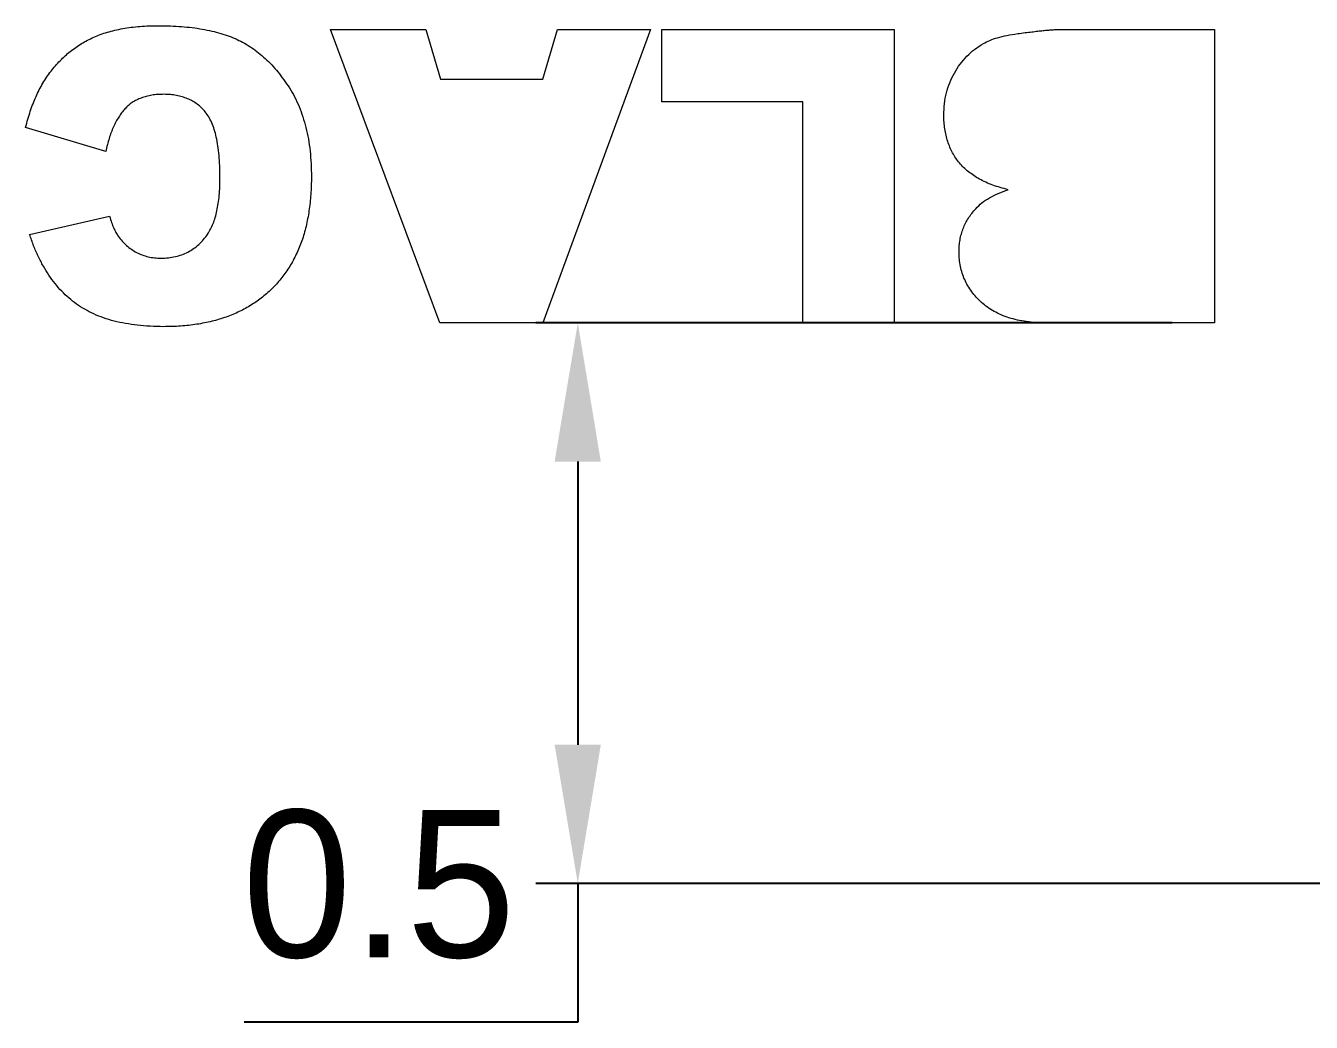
# Model space of a CAD drawing. Header units: inches. Extents: x -9 to 9, y -9.9 to 12.5.
# Drawn here: x 0.558 to 1.762, y 8.87 to 9.803 of the extents above; entities that cross this region are included whole.
import ezdxf

# ---------------------------------------------------------------- set-up
doc = ezdxf.new("R2010")
doc.units = ezdxf.units.IN
doc.header["$MEASUREMENT"] = 0
doc.header["$PDSIZE"] = -1
doc.dimstyles.get("Standard").update_dxf_attribs({"dimtxt": 0.18, "dimasz": 0.18, "dimexe": 0.18, "dimexo": 0.0625, "dimgap": 0.09, "dimtad": 0, "dimtih": 1, "dimtoh": 1, "dimdec": 4, "dimzin": 0, "dimdsep": 46, "dimtxsty": 'Standard', "dimcen": 0.09, "dimadec": 0, "dimazin": 0, "dimtfac": 1, "dimtdec": 4, "dimtofl": 0, "dimtmove": 0, "dimatfit": 3, "dimfxl": 0, "dimtolj": 1, "dimtzin": 0, "dimarcsym": 0})

# ---------------------------------------------------------------- blocks, each defined once
blk = doc.blocks.new('*D4')
at = {"color": 0, "lineweight": -2}
for p, q in [((1.6321, 9.5251), (1.0358, 9.5251)), ((1.0752, 9.3951), (1.0752, 9.13)), ((4.1606, 9), (1.0358, 9)), ((1.0752, 9), (1.0752, 8.87)), ((1.0752, 8.87), (0.7626, 8.87))]:
    blk.add_line(p, q, dxfattribs=at)
at = {"color": 0}
for points in [[(1.0535, 9.3951), (1.0968, 9.3951), (1.0752, 9.5251)], [(1.0535, 9.13), (1.0968, 9.13), (1.0752, 9)]]:
    blk.add_solid(points, dxfattribs=at)
at = {"layer": 'Defpoints', "color": 0}
for p in [(1.6715, 9.5251), (1.0752, 9), (4.2, 9)]:
    blk.add_point(p, dxfattribs=at)
at = {"color": 0, "insert": (0.8889, 8.9989), "char_height": 0.1378, "attachment_point": 5}
blk.add_mtext('\\A1;0.5', dxfattribs=at)

msp = doc.modelspace()

# ---------------------------------------------------------------- linework, layer by layer
at = {"color": 7, "linetype": 'Continuous', "lineweight": 15}
for p, q in [((0.8435, 9.7998), (0.9329, 9.7998)), ((0.946, 9.5251), (0.8435, 9.7998)), ((0.9329, 9.7998), (0.9467, 9.7534)), ((1.0424, 9.7534), (1.0563, 9.7998)), ((1.1433, 9.7998), (1.0426, 9.5251)), ((1.0563, 9.7998), (1.1433, 9.7998)), ((1.154, 9.7998), (1.3717, 9.7998)), ((1.154, 9.732), (1.154, 9.7998)), ((1.3717, 9.7998), (1.3717, 9.5251)), ((1.5253, 9.7998), (1.6715, 9.7998)), ((1.6715, 9.7998), (1.6715, 9.5251)), ((0.9467, 9.7534), (1.0424, 9.7534)), ((1.286, 9.732), (1.154, 9.732)), ((1.286, 9.5251), (1.286, 9.732)), ((0.633, 9.6856), (0.558, 9.7082)), ((0.5616, 9.608), (0.6366, 9.625)), ((1.0426, 9.5251), (0.946, 9.5251)), ((1.3717, 9.5251), (1.286, 9.5251)), ((1.6715, 9.5251), (1.5139, 9.5251))]:
    msp.add_line(p, q, dxfattribs=at)
for points, knots in [([(0.558, 9.7082), (0.5587, 9.7107), (0.56, 9.7158), (0.5623, 9.7232), (0.5648, 9.7303), (0.5677, 9.737), (0.5707, 9.7435), (0.5741, 9.7496), (0.5778, 9.7554), (0.5829, 9.7626), (0.5901, 9.7708), (0.5996, 9.7795), (0.6102, 9.7869), (0.6198, 9.7919), (0.628, 9.7953), (0.6346, 9.7974), (0.6416, 9.7993), (0.6491, 9.8008), (0.6569, 9.802), (0.6651, 9.8028), (0.6738, 9.8033), (0.6797, 9.8034), (0.6827, 9.8034)], [0, 0, 0, 0, 0.046212, 0.091309, 0.135077, 0.177326, 0.218924, 0.259398, 0.298863, 0.337886, 0.413696, 0.48848, 0.562727, 0.638094, 0.676904, 0.717174, 0.759461, 0.803119, 0.84931, 0.89719, 0.947499, 1, 1, 1, 1]), ([(0.6827, 9.8034), (0.6863, 9.8034), (0.6935, 9.8033), (0.7039, 9.8027), (0.7139, 9.8017), (0.7233, 9.8003), (0.7322, 9.7985), (0.7407, 9.7963), (0.7486, 9.7937), (0.756, 9.7906), (0.7631, 9.7871), (0.7698, 9.7829), (0.7763, 9.7781), (0.7825, 9.7727), (0.7886, 9.7667), (0.7944, 9.7601), (0.7999, 9.7528), (0.8052, 9.7451), (0.8101, 9.7367), (0.8143, 9.7276), (0.8178, 9.718), (0.8206, 9.7079), (0.823, 9.6972), (0.8245, 9.6859), (0.8255, 9.674), (0.8256, 9.6659), (0.8257, 9.6618)], [0, 0, 0, 0, 0.047819, 0.093266, 0.136684, 0.17818, 0.217779, 0.255688, 0.291758, 0.326369, 0.36034, 0.394888, 0.429788, 0.465746, 0.502641, 0.540813, 0.580468, 0.621528, 0.663821, 0.706925, 0.751378, 0.797314, 0.844723, 0.894248, 0.946104, 1, 1, 1, 1]), ([(1.4551, 9.7867), (1.4571, 9.7878), (1.4614, 9.79), (1.4688, 9.7924), (1.4776, 9.7946), (1.4839, 9.7955), (1.4873, 9.796)], [0, 0, 0, 0, 0.199246, 0.430218, 0.696139, 1, 1, 1, 1]), ([(1.4873, 9.796), (1.4896, 9.7963), (1.4939, 9.7969), (1.5002, 9.7976), (1.5058, 9.7983), (1.5109, 9.7989), (1.5153, 9.7993), (1.5191, 9.7996), (1.5224, 9.7998), (1.5244, 9.7998), (1.5253, 9.7998)], [0, 0, 0, 0, 0.181122, 0.34594, 0.494461, 0.628142, 0.743952, 0.845089, 0.931354, 1, 1, 1, 1]), ([(1.4181, 9.7197), (1.4182, 9.7232), (1.4184, 9.7302), (1.4203, 9.7405), (1.4234, 9.7501), (1.4278, 9.7591), (1.4332, 9.7675), (1.4396, 9.7749), (1.4468, 9.7815), (1.4523, 9.785), (1.4551, 9.7867)], [0, 0, 0, 0, 0.133629, 0.261469, 0.387158, 0.512091, 0.635629, 0.756366, 0.877429, 1, 1, 1, 1]), ([(0.6875, 9.7392), (0.6856, 9.7391), (0.6818, 9.739), (0.6762, 9.7385), (0.6711, 9.7373), (0.6663, 9.7358), (0.6619, 9.7339), (0.6578, 9.7316), (0.6542, 9.7288), (0.6509, 9.7255), (0.6478, 9.7218), (0.6451, 9.7178), (0.6425, 9.7134), (0.6402, 9.7086), (0.638, 9.7034), (0.6362, 9.6978), (0.6344, 9.6919), (0.6335, 9.6878), (0.633, 9.6856)], [0, 0, 0, 0, 0.069401, 0.135192, 0.197375, 0.256281, 0.313087, 0.368141, 0.422305, 0.47695, 0.532764, 0.590287, 0.650666, 0.714172, 0.779916, 0.849678, 0.922622, 1, 1, 1, 1]), ([(0.74, 9.6613), (0.74, 9.6649), (0.7399, 9.6718), (0.7393, 9.6817), (0.7382, 9.6906), (0.7367, 9.6988), (0.7349, 9.7061), (0.7325, 9.7124), (0.7297, 9.718), (0.7264, 9.7226), (0.7228, 9.7266), (0.7188, 9.73), (0.7144, 9.7328), (0.7097, 9.7352), (0.7046, 9.7369), (0.6992, 9.7382), (0.6935, 9.739), (0.6896, 9.7391), (0.6875, 9.7392)], [0, 0, 0, 0, 0.100137, 0.191612, 0.27577, 0.352789, 0.42199, 0.485193, 0.542263, 0.594364, 0.643915, 0.692135, 0.740478, 0.788731, 0.83828, 0.889992, 0.943399, 1, 1, 1, 1]), ([(1.4785, 9.6498), (1.476, 9.6505), (1.4711, 9.6517), (1.464, 9.654), (1.4576, 9.6567), (1.4515, 9.6596), (1.4461, 9.663), (1.4411, 9.6666), (1.4366, 9.6705), (1.4327, 9.6749), (1.4292, 9.6794), (1.4263, 9.6844), (1.4237, 9.6895), (1.4217, 9.695), (1.4201, 9.7008), (1.4189, 9.7068), (1.4182, 9.7132), (1.4181, 9.7175), (1.4181, 9.7197)], [0, 0, 0, 0, 0.077051, 0.149599, 0.218831, 0.285176, 0.347788, 0.408566, 0.467553, 0.524942, 0.581634, 0.638286, 0.694766, 0.752535, 0.811546, 0.872221, 0.934888, 1, 1, 1, 1]), ([(0.8257, 9.6618), (0.8256, 9.6563), (0.8254, 9.6457), (0.8236, 9.6302), (0.8209, 9.6156), (0.817, 9.602), (0.8118, 9.5895), (0.8056, 9.5779), (0.7982, 9.5673), (0.7897, 9.5577), (0.7801, 9.5491), (0.7696, 9.5417), (0.7581, 9.5354), (0.7457, 9.5303), (0.7324, 9.5263), (0.7181, 9.5235), (0.7029, 9.5218), (0.6925, 9.5216), (0.6871, 9.5215)], [0, 0, 0, 0, 0.073052, 0.142269, 0.208019, 0.270648, 0.330783, 0.388894, 0.446142, 0.503144, 0.560125, 0.616967, 0.67476, 0.734436, 0.795875, 0.860454, 0.928437, 1, 1, 1, 1]), ([(0.7286, 9.6084), (0.7295, 9.6099), (0.7314, 9.613), (0.7337, 9.6182), (0.7357, 9.6239), (0.7372, 9.6302), (0.7386, 9.6371), (0.7394, 9.6447), (0.74, 9.6528), (0.74, 9.6584), (0.74, 9.6613)], [0, 0, 0, 0, 0.095656, 0.198402, 0.308294, 0.426568, 0.554694, 0.692807, 0.841483, 1, 1, 1, 1]), ([(1.448, 9.632), (1.4498, 9.6339), (1.4537, 9.6377), (1.4609, 9.6424), (1.4692, 9.6466), (1.4753, 9.6487), (1.4785, 9.6498)], [0, 0, 0, 0, 0.221094, 0.458521, 0.717705, 1, 1, 1, 1]), ([(0.6366, 9.625), (0.6372, 9.623), (0.6383, 9.6192), (0.6404, 9.6141), (0.6424, 9.6099), (0.644, 9.6074), (0.6447, 9.6063)], [0, 0, 0, 0, 0.306891, 0.573663, 0.804088, 1, 1, 1, 1]), ([(1.4324, 9.5915), (1.4324, 9.5934), (1.4325, 9.5972), (1.4332, 9.6028), (1.4344, 9.6083), (1.4362, 9.6134), (1.4383, 9.6184), (1.4411, 9.6232), (1.4442, 9.6278), (1.4467, 9.6306), (1.448, 9.632)], [0, 0, 0, 0, 0.130353, 0.256655, 0.38123, 0.504011, 0.625713, 0.747975, 0.872027, 1, 1, 1, 1]), ([(0.6871, 9.5215), (0.6829, 9.5216), (0.6747, 9.5217), (0.6628, 9.5227), (0.6516, 9.5244), (0.641, 9.5266), (0.6311, 9.5296), (0.6219, 9.5332), (0.6134, 9.5376), (0.6056, 9.5426), (0.5984, 9.5483), (0.5916, 9.5547), (0.5854, 9.5619), (0.5796, 9.5697), (0.5744, 9.5783), (0.5696, 9.5875), (0.5653, 9.5975), (0.5629, 9.6045), (0.5616, 9.608)], [0, 0, 0, 0, 0.076109, 0.148407, 0.216823, 0.281929, 0.343906, 0.403294, 0.460809, 0.516374, 0.571737, 0.627458, 0.684241, 0.742953, 0.803405, 0.866343, 0.931633, 1, 1, 1, 1]), ([(0.6447, 9.6063), (0.6459, 9.6047), (0.6483, 9.6016), (0.6525, 9.5975), (0.657, 9.5939), (0.6619, 9.591), (0.6672, 9.5886), (0.6728, 9.5869), (0.6787, 9.5859), (0.6827, 9.5858), (0.6848, 9.5857)], [0, 0, 0, 0, 0.127793, 0.251423, 0.37347, 0.495649, 0.618101, 0.742273, 0.868977, 1, 1, 1, 1]), ([(0.6848, 9.5857), (0.6871, 9.5858), (0.6916, 9.5859), (0.6982, 9.587), (0.7043, 9.5888), (0.71, 9.5913), (0.7154, 9.5945), (0.7203, 9.5984), (0.7247, 9.6031), (0.7273, 9.6066), (0.7286, 9.6084)], [0, 0, 0, 0, 0.134356, 0.262637, 0.385581, 0.506235, 0.626135, 0.746984, 0.870995, 1, 1, 1, 1]), ([(1.5139, 9.5251), (1.5107, 9.5251), (1.5045, 9.5252), (1.4955, 9.5261), (1.4871, 9.5276), (1.4792, 9.5297), (1.4719, 9.5324), (1.4651, 9.5357), (1.459, 9.5396), (1.4534, 9.5441), (1.4484, 9.5489), (1.4442, 9.5542), (1.4405, 9.5597), (1.4375, 9.5655), (1.4352, 9.5716), (1.4336, 9.578), (1.4325, 9.5846), (1.4324, 9.5892), (1.4324, 9.5915)], [0, 0, 0, 0, 0.081103, 0.157362, 0.229662, 0.298491, 0.363807, 0.426834, 0.488288, 0.548648, 0.60764, 0.664249, 0.720069, 0.774884, 0.829773, 0.88476, 0.941486, 1, 1, 1, 1])]:
    msp.add_open_spline(points, degree=3, knots=knots, dxfattribs=at)

# ---------------------------------------------------------------- dimensions: what is measured, and where the dimension line sits
dim = msp.add_linear_dim(base=(1.0752, 9), p1=(1.6715, 9.5251), p2=(4.2, 9), angle=90, dimstyle='Standard', override={"dimtxt": 0.137795, "dimasz": 0.13, "dimexe": 0.03937, "dimexo": 0.03937, "dimgap": 0.06, "dimtad": 1, "dimdec": 1, "dimadec": 2, "dimtdec": 3})
dim.commit()
dim.dimension.update_dxf_attribs({"geometry": '*D4', "text_midpoint": (0.8889, 8.9989)})

doc.saveas('drawing.dxf')
